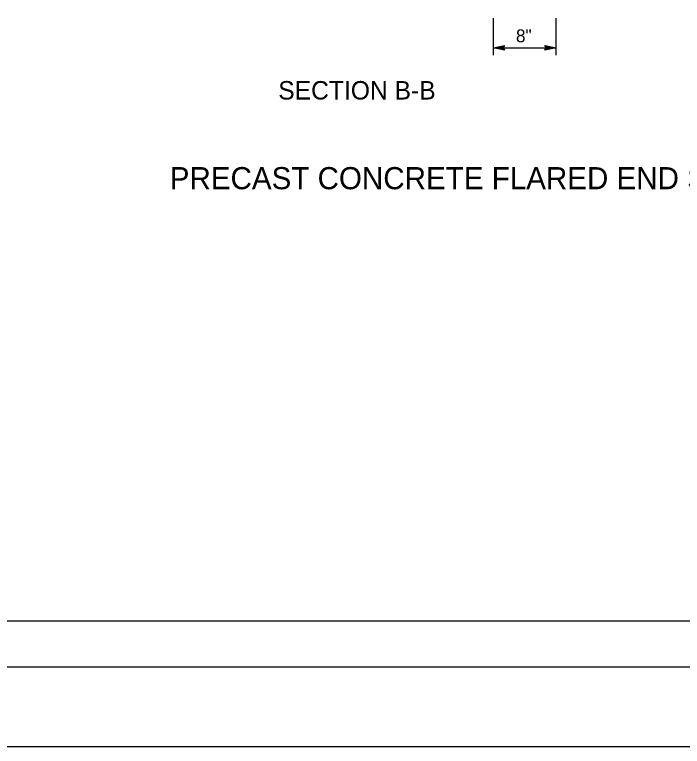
# Model space of a CAD drawing. Extents: x -894 to 866, y -472 to 714.
# Drawn here: x -22.9 to 339.6, y -472.4 to -75.5 of the extents above; entities that cross this region are included whole.
import ezdxf

# ---------------------------------------------------------------- set-up
doc = ezdxf.new("R2010")
doc.units = 0
for name, color, linetype in [('56 Stage 3 Anno', 7, 'Continuous'), ('57 Undefined', 7, 'Continuous'), ('border_PLOTTING-ELEMENTS', 7, 'Continuous'), ('border_rw_22x34_Cut_Lines', 7, 'Continuous'), ('border_SHEET', 7, 'Continuous')]:
    doc.layers.add(name, color=color, linetype=linetype)

msp = doc.modelspace()

# ---------------------------------------------------------------- linework, layer by layer
at = {"layer": '56 Stage 3 Anno'}
for p, q in [((237.02, -97.47), (237.02, -77.47)), ((271.02, -97.47), (271.02, -77.47)), ((237.02, -93.47), (243.02, -92.14)), ((237.02, -93.47), (271.02, -93.47)), ((243.02, -94.81), (237.02, -93.47)), ((237.02, -93.47), (237.02, -93.47)), ((242.81, -94.46), (238.4, -93.48)), ((238.41, -93.47), (242.79, -92.5)), ((239.78, -93.48), (242.61, -92.85)), ((242.57, -94.1), (239.78, -93.48)), ((241.17, -93.48), (242.38, -93.21)), ((242.4, -93.75), (241.17, -93.48)), ((243.02, -92.14), (242.22, -93.47)), ((242.22, -93.47), (243.02, -94.81)), ((243.02, -92.14), (243.02, -92.14)), ((243.02, -94.81), (243.02, -94.81)), ((265.82, -93.47), (265.02, -92.13)), ((265.02, -92.13), (265.02, -92.13)), ((265.02, -92.13), (271.02, -93.47)), ((271.02, -93.47), (265.02, -94.8)), ((265.02, -94.8), (265.82, -93.47)), ((265.02, -94.8), (265.02, -94.8)), ((265.24, -92.49), (269.64, -93.47)), ((269.63, -93.48), (265.26, -94.45)), ((268.26, -93.47), (265.43, -94.1)), ((265.47, -92.85), (268.26, -93.47)), ((265.65, -93.2), (266.88, -93.47)), ((266.88, -93.47), (265.67, -93.74)), ((271.02, -93.47), (271.02, -93.47))]:
    msp.add_line(p, q, dxfattribs=at)
at = {"layer": 'border_PLOTTING-ELEMENTS'}
for points in [[(-894.04, -472.43), (865.96, -472.43), (865.96, 713.58), (-894.04, 713.58)], [(-864.04, 670.58), (835.96, 670.58), (835.96, -429.43), (-864.04, -429.43)]]:
    msp.add_lwpolyline(points, close=True, dxfattribs=at)
at = {"layer": 'border_rw_22x34_Cut_Lines'}
msp.add_lwpolyline([(-864.04, 670.58), (835.96, 670.58), (835.96, -429.43), (-864.04, -429.43)], close=True, dxfattribs=at)
at = {"layer": 'border_SHEET'}
msp.add_line((810.96, -404.43), (-814.04, -404.43), dxfattribs=at)

# ---------------------------------------------------------------- texts
at = {"layer": '57 Undefined'}
for s, height, p in [('8"', 7, (249.26, -90.47)), ('SECTION B-B', 10, (120.23, -121.52)), ('PRECAST CONCRETE FLARED END SECTION TYPE B', 12, (61.34, -170.19))]:
    msp.add_text(s, height=height, dxfattribs=at).set_placement(p)

doc.saveas('drawing.dxf')
